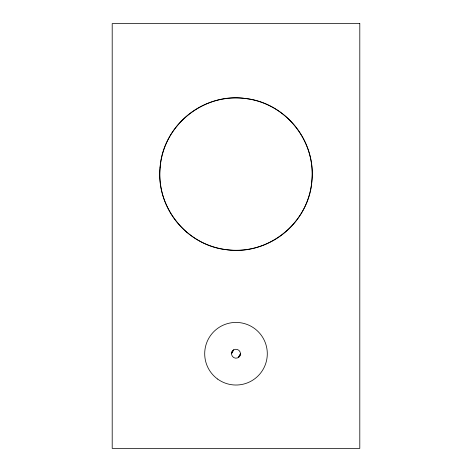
<?xml version="1.0" encoding="UTF-8"?>
<svg xmlns="http://www.w3.org/2000/svg" width="472" height="472" viewBox="0 0 472 472"><rect width="100%" height="100%" fill="white"/><g stroke="black" fill="none" stroke-linecap="round" stroke-linejoin="round"><path stroke-width="0.71" d="M160.102 167.477C155.76 207.031 187.231 245.847 226.849 249.735C268.061 255.759 309.284 222.336 311.892 180.77C316.258 141.199 284.787 102.359 245.151 98.465C203.922 92.435 162.687 125.888 160.102 167.477M232.135 351.498L231.54 353.729L233.77 349.864A4.46 4.46 0 0 1 240.46 353.729L239.864 355.959L238.23 357.593L240.46 353.729A4.46 4.46 0 0 1 233.77 357.593A4.46 4.46 0 0 1 233.77 349.864L232.135 351.498M359.8 23.6L112.2 23.6L112.2 448.4L359.8 448.4L359.8 23.6M187.03 232.46A76.187 76.187 0 0 0 311.03 187.331A76.187 76.187 0 0 0 209.946 102.512A76.187 76.187 0 0 0 187.03 232.46M217.604 379.051A31.299 31.299 0 0 0 267.128 357.003A31.299 31.299 0 0 0 223.268 325.137A31.299 31.299 0 0 0 217.604 379.051"/></g></svg>
